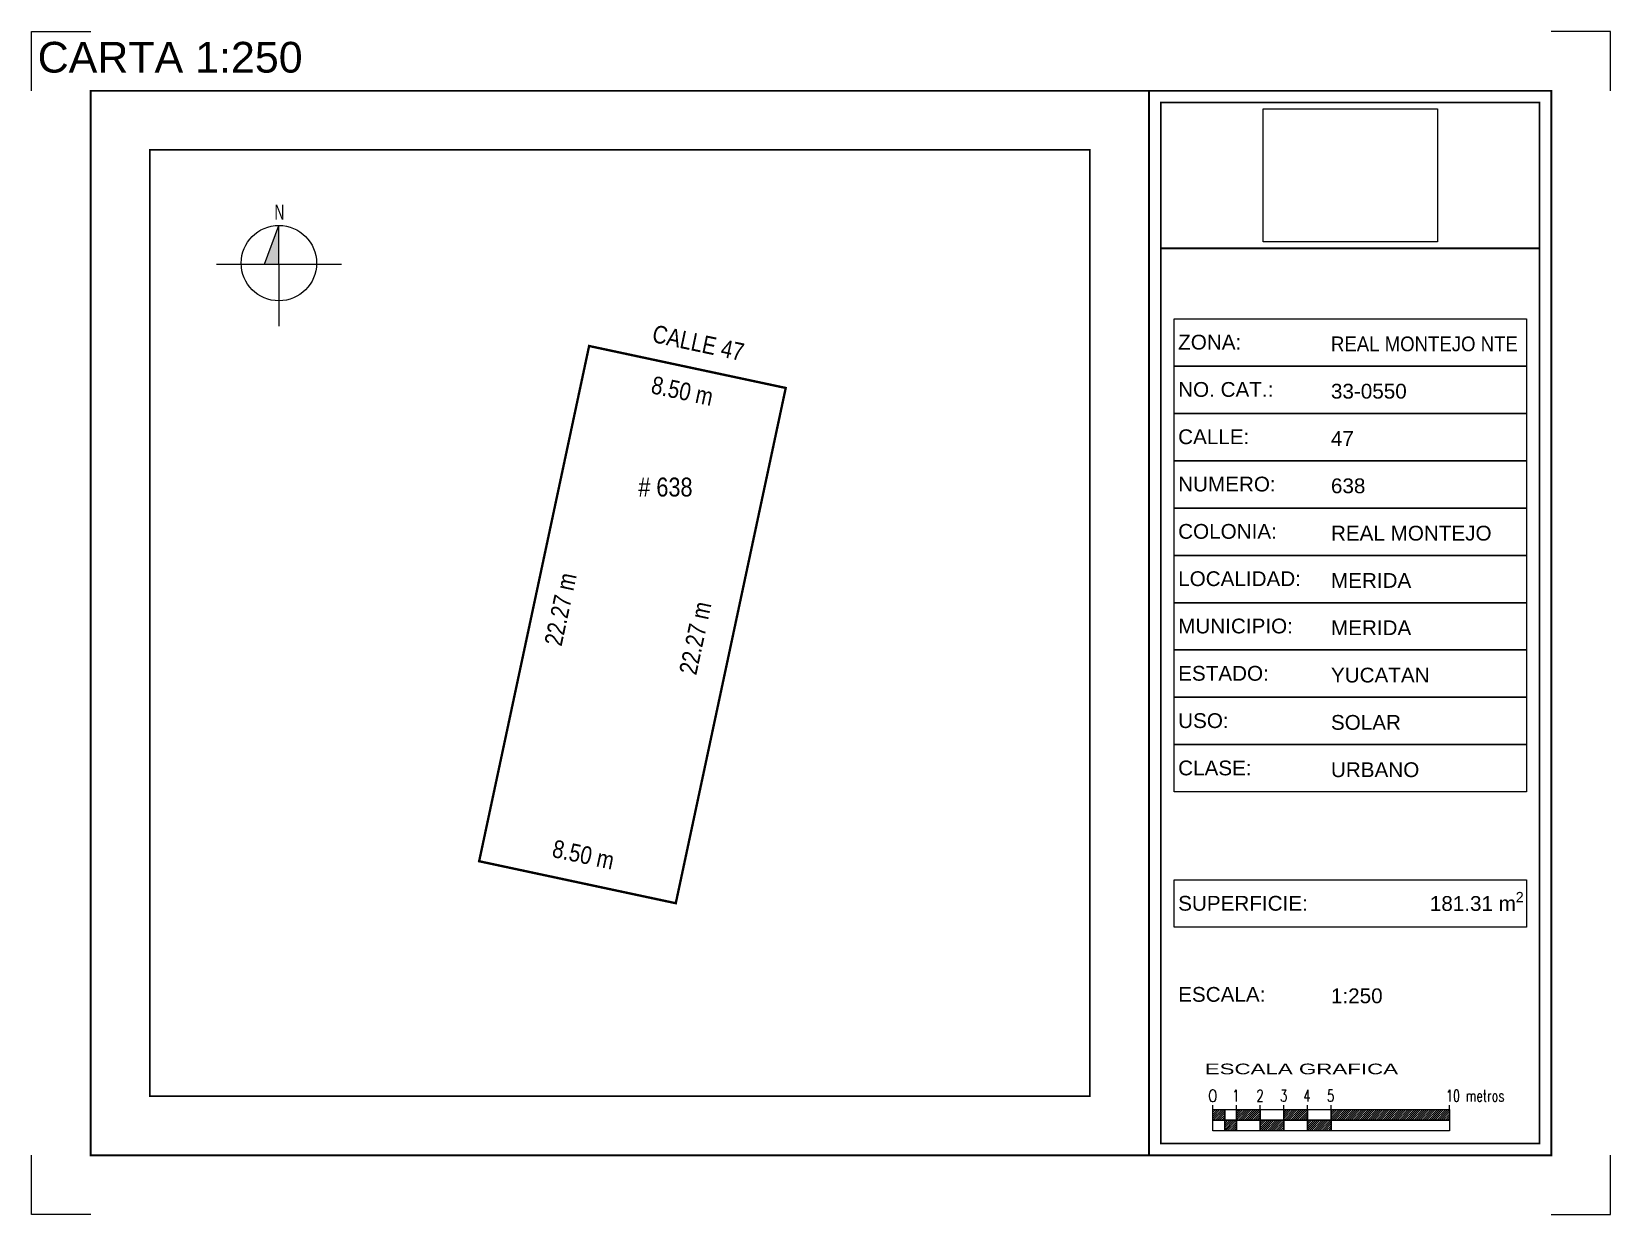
# Model space of a CAD drawing. Header units: millimetres. Extents: x 223786.1 to 223852.9, y 2328696 to 2328746.
import ezdxf
from ezdxf.enums import TextEntityAlignment as Align

# ---------------------------------------------------------------- set-up
doc = ezdxf.new("R2010")
doc.units = ezdxf.units.MM
doc.linetypes.add('HIDDEN', pattern=[0.375, 0.25, -0.125])
for name, color, linetype in [('C_REFERENCIA', 7, 'Continuous'), ('CUADRO', 7, 'Continuous'), ('EscalaGrafica', 253, 'Continuous'), ('NORTE', 7, 'Continuous'), ('plano catastral num calle', 35, 'Continuous'), ('TIRA', 7, 'Continuous')]:
    doc.layers.add(name, color=color, linetype=linetype)
doc.layers.add('NoPrint', color=252, linetype='Continuous', plot=False)
doc.styles.add('ariel', font='ARIALN.TTF')
doc.styles.add('CATASTRO2', font='arial.ttf')
doc.styles.add('Formato', font='arial.ttf')
doc.styles.add('Helvetica Narrow', font='', dxfattribs={"width": 0.8})
doc.styles.add('NOM-CALLE', font='ARIALN.TTF')
doc.styles.add('ROMANS', font='romans', dxfattribs={"width": 0.5})
doc.styles.add('ROMANT', font='swiss.ttf', dxfattribs={"width": 0.5, "height": 5})
doc.styles.get('Helvetica Narrow').set_extended_font_data('Helvetica Narrow')
doc.dimstyles.new('COTITITAS', dxfattribs={"dimtxt": 1.25, "dimasz": 0.18, "dimexe": 0.18, "dimexo": 0.0625, "dimgap": 0.09, "dimtad": 0, "dimzin": 0, "dimdsep": 46, "dimtxsty": 'ariel', "dimblk": 'NONE', "dimcen": 0.09, "dimse1": 1, "dimse2": 1, "dimsd1": 1, "dimsd2": 1, "dimclrt": 5, "dimaunit": 1, "dimadec": 3, "dimazin": 0, "dimtfac": 1, "dimtofl": 0, "dimtmove": 0, "dimatfit": 3, "dimldrblk": 'NONE', "dimfxl": 0, "dimtolj": 1, "dimtzin": 0, "dimarcsym": 0})
picture_1 = doc.add_image_def('image1.png', size_in_pixel=(1280, 978))

# ---------------------------------------------------------------- blocks, each defined once
blk = doc.blocks.new('*D7')
at = {"layer": 'Defpoints', "color": 0}
for p in [(223809.721, 2328732.688), (223809.505, 2328731.674), (223818.034, 2328730.914)]:
    blk.add_point(p, dxfattribs=at)
at = {"layer": 'CUADRO', "color": 5, "insert": (223813.661, 2328730.786), "char_height": 0.75, "attachment_point": 5, "rotation": 347.95052, "style": 'ariel'}
blk.add_mtext('\\A1;8.50 m', dxfattribs=at)
blk = doc.blocks.new('_None')
blk = doc.blocks.new('*D8')
at = {"layer": 'Defpoints', "color": 0}
for p in [(223818.034, 2328730.914), (223811.884, 2328709.454), (223813.385, 2328709.133)]:
    blk.add_point(p, dxfattribs=at)
at = {"layer": 'CUADRO', "color": 5, "insert": (223814.208, 2328720.344), "char_height": 0.75, "attachment_point": 5, "rotation": 77.95052, "style": 'ariel'}
blk.add_mtext('\\A1;22.27 m', dxfattribs=at)
blk = doc.blocks.new('*D9')
at = {"layer": 'Defpoints', "color": 0}
for p in [(223805.321, 2328712.072), (223805.072, 2328710.908), (223813.385, 2328709.133)]:
    blk.add_point(p, dxfattribs=at)
at = {"layer": 'CUADRO', "color": 5, "insert": (223809.477, 2328711.185), "char_height": 0.75, "attachment_point": 5, "rotation": 347.95052, "style": 'ariel'}
blk.add_mtext('\\A1;8.50 m', dxfattribs=at)
blk = doc.blocks.new('*D10')
at = {"layer": 'Defpoints', "color": 0}
for p in [(223809.721, 2328732.688), (223810.835, 2328732.45), (223805.072, 2328710.908)]:
    blk.add_point(p, dxfattribs=at)
at = {"layer": 'CUADRO', "color": 5, "insert": (223808.51, 2328721.56), "char_height": 0.75, "attachment_point": 5, "rotation": 77.95052, "style": 'ariel'}
blk.add_mtext('\\A1;22.27 m', dxfattribs=at)

msp = doc.modelspace()

# ---------------------------------------------------------------- hatches: boundary and pattern name
at = {"layer": 'EscalaGrafica'}
h = msp.add_hatch(dxfattribs=at)
h.set_pattern_fill('ANSI31', color=256, scale=0.5, style=0)
h.set_pattern_definition([(45, (954.734, 367.57314), (-0.0441941738242, 0.0441941738242), [])])
h.paths.add_polyline_path([(223836.593, 2328700.417), (223836.093, 2328700.417), (223836.093, 2328699.962), (223836.593, 2328699.962)])
h.paths.add_polyline_path([(223837.093, 2328699.962), (223836.593, 2328699.962), (223836.593, 2328699.507), (223837.093, 2328699.507)])
h.paths.add_polyline_path([(223838.093, 2328700.417), (223837.093, 2328700.417), (223837.093, 2328699.962), (223838.093, 2328699.962)])
h.paths.add_polyline_path([(223839.093, 2328699.962), (223838.093, 2328699.962), (223838.093, 2328699.507), (223839.093, 2328699.507)])
h.paths.add_polyline_path([(223840.093, 2328700.417), (223839.093, 2328700.417), (223839.093, 2328699.962), (223840.093, 2328699.962)])
h.paths.add_polyline_path([(223841.093, 2328699.962), (223840.093, 2328699.962), (223840.093, 2328699.507), (223841.093, 2328699.507)])
h.paths.add_polyline_path([(223846.093, 2328700.417), (223841.093, 2328700.417), (223841.093, 2328699.962), (223846.093, 2328699.962)])
at = {"layer": 'NORTE', "lineweight": -3}
h = msp.add_hatch(color=7, dxfattribs=at)
h.dxf.hatch_style = 1
h.paths.add_polyline_path([(223795.997, 2328736.151), (223796.607, 2328737.783), (223796.607, 2328736.15)])

# ---------------------------------------------------------------- linework, layer by layer
at = {"const_width": 0.1}
msp.add_lwpolyline([(223809.721, 2328732.688), (223818.034, 2328730.914), (223813.385, 2328709.133), (223805.072, 2328710.908)], close=True, dxfattribs=at)
at = {"layer": 'C_REFERENCIA', "lineweight": 30}
for p, q in [((223830.894, 2328700.978), (223830.894, 2328740.978)), ((223791.15, 2328700.978), (223830.894, 2328700.978))]:
    msp.add_line(p, q, dxfattribs=at)
at = {"layer": 'CUADRO'}
for points in [[(223834.449, 2328733.838), (223849.345, 2328733.838), (223849.345, 2328731.838), (223834.449, 2328731.838), (223834.449, 2328733.838)], [(223834.449, 2328731.838), (223849.345, 2328731.838), (223849.345, 2328729.838), (223834.449, 2328729.838), (223834.449, 2328731.838)], [(223834.449, 2328729.838), (223849.345, 2328729.838), (223849.345, 2328727.838), (223834.449, 2328727.838), (223834.449, 2328729.838)], [(223834.449, 2328727.838), (223849.345, 2328727.838), (223849.345, 2328725.838), (223834.449, 2328725.838), (223834.449, 2328727.838)], [(223834.449, 2328725.838), (223849.345, 2328725.838), (223849.345, 2328723.838), (223834.449, 2328723.838), (223834.449, 2328725.838)], [(223834.449, 2328723.838), (223849.345, 2328723.838), (223849.345, 2328721.838), (223834.449, 2328721.838), (223834.449, 2328723.838)], [(223834.449, 2328721.838), (223849.345, 2328721.838), (223849.345, 2328719.838), (223834.449, 2328719.838), (223834.449, 2328721.838)], [(223834.449, 2328719.838), (223849.345, 2328719.838), (223849.345, 2328717.838), (223834.449, 2328717.838), (223834.449, 2328719.838)], [(223834.449, 2328717.838), (223849.345, 2328717.838), (223849.345, 2328715.838), (223834.449, 2328715.838), (223834.449, 2328717.838)], [(223834.449, 2328715.838), (223849.345, 2328715.838), (223849.345, 2328713.838), (223834.449, 2328713.838), (223834.449, 2328715.838)], [(223834.449, 2328710.117), (223849.345, 2328710.117), (223849.345, 2328708.117), (223834.449, 2328708.117), (223834.449, 2328710.117)]]:
    msp.add_lwpolyline(points, dxfattribs=at)
at = {"layer": 'EscalaGrafica'}
for p, q in [((223836.093, 2328700.417), (223836.093, 2328700.592)), ((223837.093, 2328700.417), (223837.093, 2328700.592)), ((223838.093, 2328700.417), (223838.093, 2328700.592)), ((223839.093, 2328700.417), (223839.093, 2328700.592)), ((223840.093, 2328700.417), (223840.093, 2328700.592)), ((223841.093, 2328700.417), (223841.093, 2328700.592)), ((223846.093, 2328700.417), (223846.093, 2328700.592))]:
    msp.add_line(p, q, dxfattribs=at)
for points in [[(223836.093, 2328700.417), (223836.593, 2328700.417), (223836.593, 2328699.962), (223836.093, 2328699.962)], [(223836.093, 2328699.962), (223836.593, 2328699.962), (223836.593, 2328699.507), (223836.093, 2328699.507)], [(223836.593, 2328700.417), (223837.093, 2328700.417), (223837.093, 2328699.962), (223836.593, 2328699.962)], [(223836.593, 2328699.962), (223837.093, 2328699.962), (223837.093, 2328699.507), (223836.593, 2328699.507)], [(223837.093, 2328700.417), (223838.093, 2328700.417), (223838.093, 2328699.962), (223837.093, 2328699.962)], [(223837.093, 2328699.962), (223838.093, 2328699.962), (223838.093, 2328699.507), (223837.093, 2328699.507)], [(223838.093, 2328700.417), (223839.093, 2328700.417), (223839.093, 2328699.962), (223838.093, 2328699.962)], [(223838.093, 2328699.962), (223839.093, 2328699.962), (223839.093, 2328699.507), (223838.093, 2328699.507)], [(223839.093, 2328700.417), (223840.093, 2328700.417), (223840.093, 2328699.962), (223839.093, 2328699.962)], [(223839.093, 2328699.962), (223840.093, 2328699.962), (223840.093, 2328699.507), (223839.093, 2328699.507)], [(223840.093, 2328700.417), (223841.093, 2328700.417), (223841.093, 2328699.962), (223840.093, 2328699.962)], [(223840.093, 2328699.962), (223841.093, 2328699.962), (223841.093, 2328699.507), (223840.093, 2328699.507)], [(223841.093, 2328700.417), (223846.093, 2328700.417), (223846.093, 2328699.962), (223841.093, 2328699.962)], [(223841.093, 2328699.962), (223846.093, 2328699.962), (223846.093, 2328699.507), (223841.093, 2328699.507)]]:
    msp.add_lwpolyline(points, close=True, dxfattribs=at)
at = {"layer": 'NoPrint'}
for p, q in [((223786.15, 2328745.978), (223788.65, 2328745.978)), ((223786.15, 2328743.478), (223786.15, 2328745.978)), ((223852.9, 2328745.978), (223850.4, 2328745.978)), ((223852.9, 2328743.478), (223852.9, 2328745.978)), ((223786.15, 2328695.978), (223786.15, 2328698.478)), ((223852.9, 2328695.978), (223852.9, 2328698.478)), ((223788.65, 2328695.978), (223786.15, 2328695.978)), ((223850.4, 2328695.978), (223852.9, 2328695.978)), ((223852.9, 2328695.978), (223852.9, 2328695.978))]:
    msp.add_line(p, q, dxfattribs=at)
at = {"layer": 'NORTE', "color": 7, "lineweight": -3}
for p, q in [((223795.997, 2328736.151), (223796.607, 2328737.783)), ((223796.607, 2328736.15), (223796.607, 2328737.783)), ((223793.963, 2328736.15), (223796.607, 2328736.15)), ((223796.607, 2328736.15), (223799.251, 2328736.15)), ((223796.607, 2328736.15), (223796.607, 2328733.533))]:
    msp.add_line(p, q, dxfattribs=at)
msp.add_circle((223796.606, 2328736.19), 1.594, dxfattribs=at)
at = {"layer": 'TIRA', "color": 7, "lineweight": -3, "const_width": 0.075}
msp.add_lwpolyline([(223833.394, 2328743.478), (223850.4, 2328743.478), (223850.4, 2328698.478), (223833.394, 2328698.478), (223788.65, 2328698.478), (223788.65, 2328743.478), (223833.394, 2328743.478), (223833.394, 2328698.478)], dxfattribs=at)
for points in [[(223833.894, 2328742.978), (223849.9, 2328742.978), (223849.9, 2328736.818), (223833.894, 2328736.818)], [(223791.15, 2328700.978), (223791.15, 2328740.978), (223830.894, 2328740.978), (223830.894, 2328700.978)], [(223849.9, 2328698.978), (223849.9, 2328736.818), (223833.894, 2328736.818), (223833.894, 2328698.978)]]:
    msp.add_lwpolyline(points, close=True, dxfattribs=at)

# ---------------------------------------------------------------- texts
at = {"layer": 'CUADRO', "style": 'CATASTRO2', "width": 0.9}
msp.add_text('REAL MONTEJO NTE', height=0.625, dxfattribs=at).set_placement((223841.084, 2328732.777), align=Align.MIDDLE_LEFT)
at = {"layer": 'CUADRO', "style": 'CATASTRO2'}
for s, p in [('33-0550', (223841.084, 2328730.777)), ('47', (223841.084, 2328728.777)), ('638', (223841.084, 2328726.777)), ('REAL MONTEJO', (223841.084, 2328724.777)), ('MERIDA', (223841.084, 2328722.777)), ('MERIDA', (223841.084, 2328720.777)), ('YUCATAN', (223841.084, 2328718.777)), ('SOLAR', (223841.084, 2328716.777)), ('URBANO', (223841.084, 2328714.777)), ('1:250', (223841.084, 2328705.219))]:
    msp.add_text(s, height=0.625, dxfattribs=at).set_placement(p, align=Align.MIDDLE_LEFT)
for s, height, p in [('181.31 m', 0.625, (223848.905, 2328709.122)), ('2', 0.438, (223849.235, 2328709.392))]:
    msp.add_text(s, height=height, dxfattribs=at).set_placement(p, align=Align.MIDDLE_RIGHT)
at = {"layer": 'CUADRO', "char_height": 0.625, "attachment_point": 1, "style": 'Formato'}
for s, insert, width in [('ZONA:', (223834.625, 2328733.164), 4.11277), ('NO. CAT.:', (223834.625, 2328731.164), 4.11277), ('CALLE:', (223834.625, 2328729.164), 2.93898), ('NUMERO:', (223834.625, 2328727.164), 4.05298), ('COLONIA:', (223834.625, 2328725.164), 4.10371), ('LOCALIDAD:', (223834.625, 2328723.164), 5.26716), ('MUNICIPIO:', (223834.625, 2328721.164), 4.78072), ('ESTADO:', (223834.625, 2328719.164), 2.06457), ('USO:', (223834.625, 2328717.164), 2.06457), ('CLASE:', (223834.625, 2328715.164), 3.03575), ('SUPERFICIE:', (223834.625, 2328709.443), 3.03575), ('ESCALA:', (223834.625, 2328705.592), 3.03575)]:
    msp.add_mtext(s, dxfattribs=dict(at, insert=insert, width=width))
at = {"layer": 'EscalaGrafica'}
for s, height, style, width, p in [('ESCALA GRAFICA', 0.45, 'ROMANT', 1.5, (223839.835, 2328701.903)), ('1', 0.5, 'ROMANS', 0.7, (223837.062, 2328700.746)), ('2', 0.5, 'ROMANS', 0.7, (223838.088, 2328700.746)), ('3', 0.5, 'ROMANS', 0.7, (223839.088, 2328700.746)), ('4', 0.5, 'ROMANS', 0.7, (223840.068, 2328700.746)), ('5', 0.5, 'ROMANS', 0.7, (223841.068, 2328700.746)), ('10 metros', 0.5, 'ROMANS', 0.7, (223847.18, 2328700.746))]:
    msp.add_text(s, height=height, dxfattribs=dict(at, style=style, width=width)).set_placement(p, align=Align.CENTER)
at = {"layer": 'EscalaGrafica', "style": 'ROMANS'}
msp.add_text('0', height=0.5, dxfattribs=at).set_placement((223836.088, 2328700.746), align=Align.CENTER)
at = {"layer": 'NoPrint', "style": 'ROMANT'}
msp.add_text('CARTA 1:250', height=1.3, dxfattribs=at).set_placement((223792.008, 2328744.894), align=Align.MIDDLE_CENTER)
at = {"layer": 'NORTE', "color": 7, "linetype": 'HIDDEN', "style": 'Helvetica Narrow', "width": 0.8}
msp.add_text('N', height=0.625, rotation=359.87092, dxfattribs=at).set_placement((223796.423, 2328738.035))
at = {"layer": 'plano catastral num calle', "style": 'NOM-CALLE'}
msp.add_text('CALLE 47', height=0.75, rotation=347.95052, dxfattribs=at).set_placement((223812.344, 2328732.864))
msp.add_text('# 638', height=0.8, dxfattribs=at).set_placement((223811.8, 2328726.325))

# ---------------------------------------------------------------- dimensions: what is measured, and where the dimension line sits
at = {"layer": 'CUADRO'}
for p1, p2, distance, picture, middle in [((223805.072, 2328710.908), (223809.721, 2328732.688), -1.138, '*D10', (223808.51, 2328721.56)), ((223818.034, 2328730.914), (223809.721, 2328732.688), 1.037, '*D7', (223813.661, 2328730.786)), ((223818.034, 2328730.914), (223813.385, 2328709.133), -1.535, '*D8', (223814.208, 2328720.344)), ((223813.385, 2328709.133), (223805.072, 2328710.908), -1.191, '*D9', (223809.477, 2328711.185))]:
    dim = msp.add_aligned_dim(p1=p1, p2=p2, distance=distance, dimstyle='COTITITAS', override={"dimtxt": 0.75, "dimpost": ' m'}, dxfattribs=at)
    dim.commit()
    dim.dimension.update_dxf_attribs({"geometry": picture, "text_midpoint": middle})

# ---------------------------------------------------------------- pictures from other files: only their frames are drawn
image = msp.add_image(picture_1, insert=(223838.212, 2328737.086), size_in_units=(7.37, 5.631))
image.dxf.flags = 7

doc.saveas('drawing.dxf')
